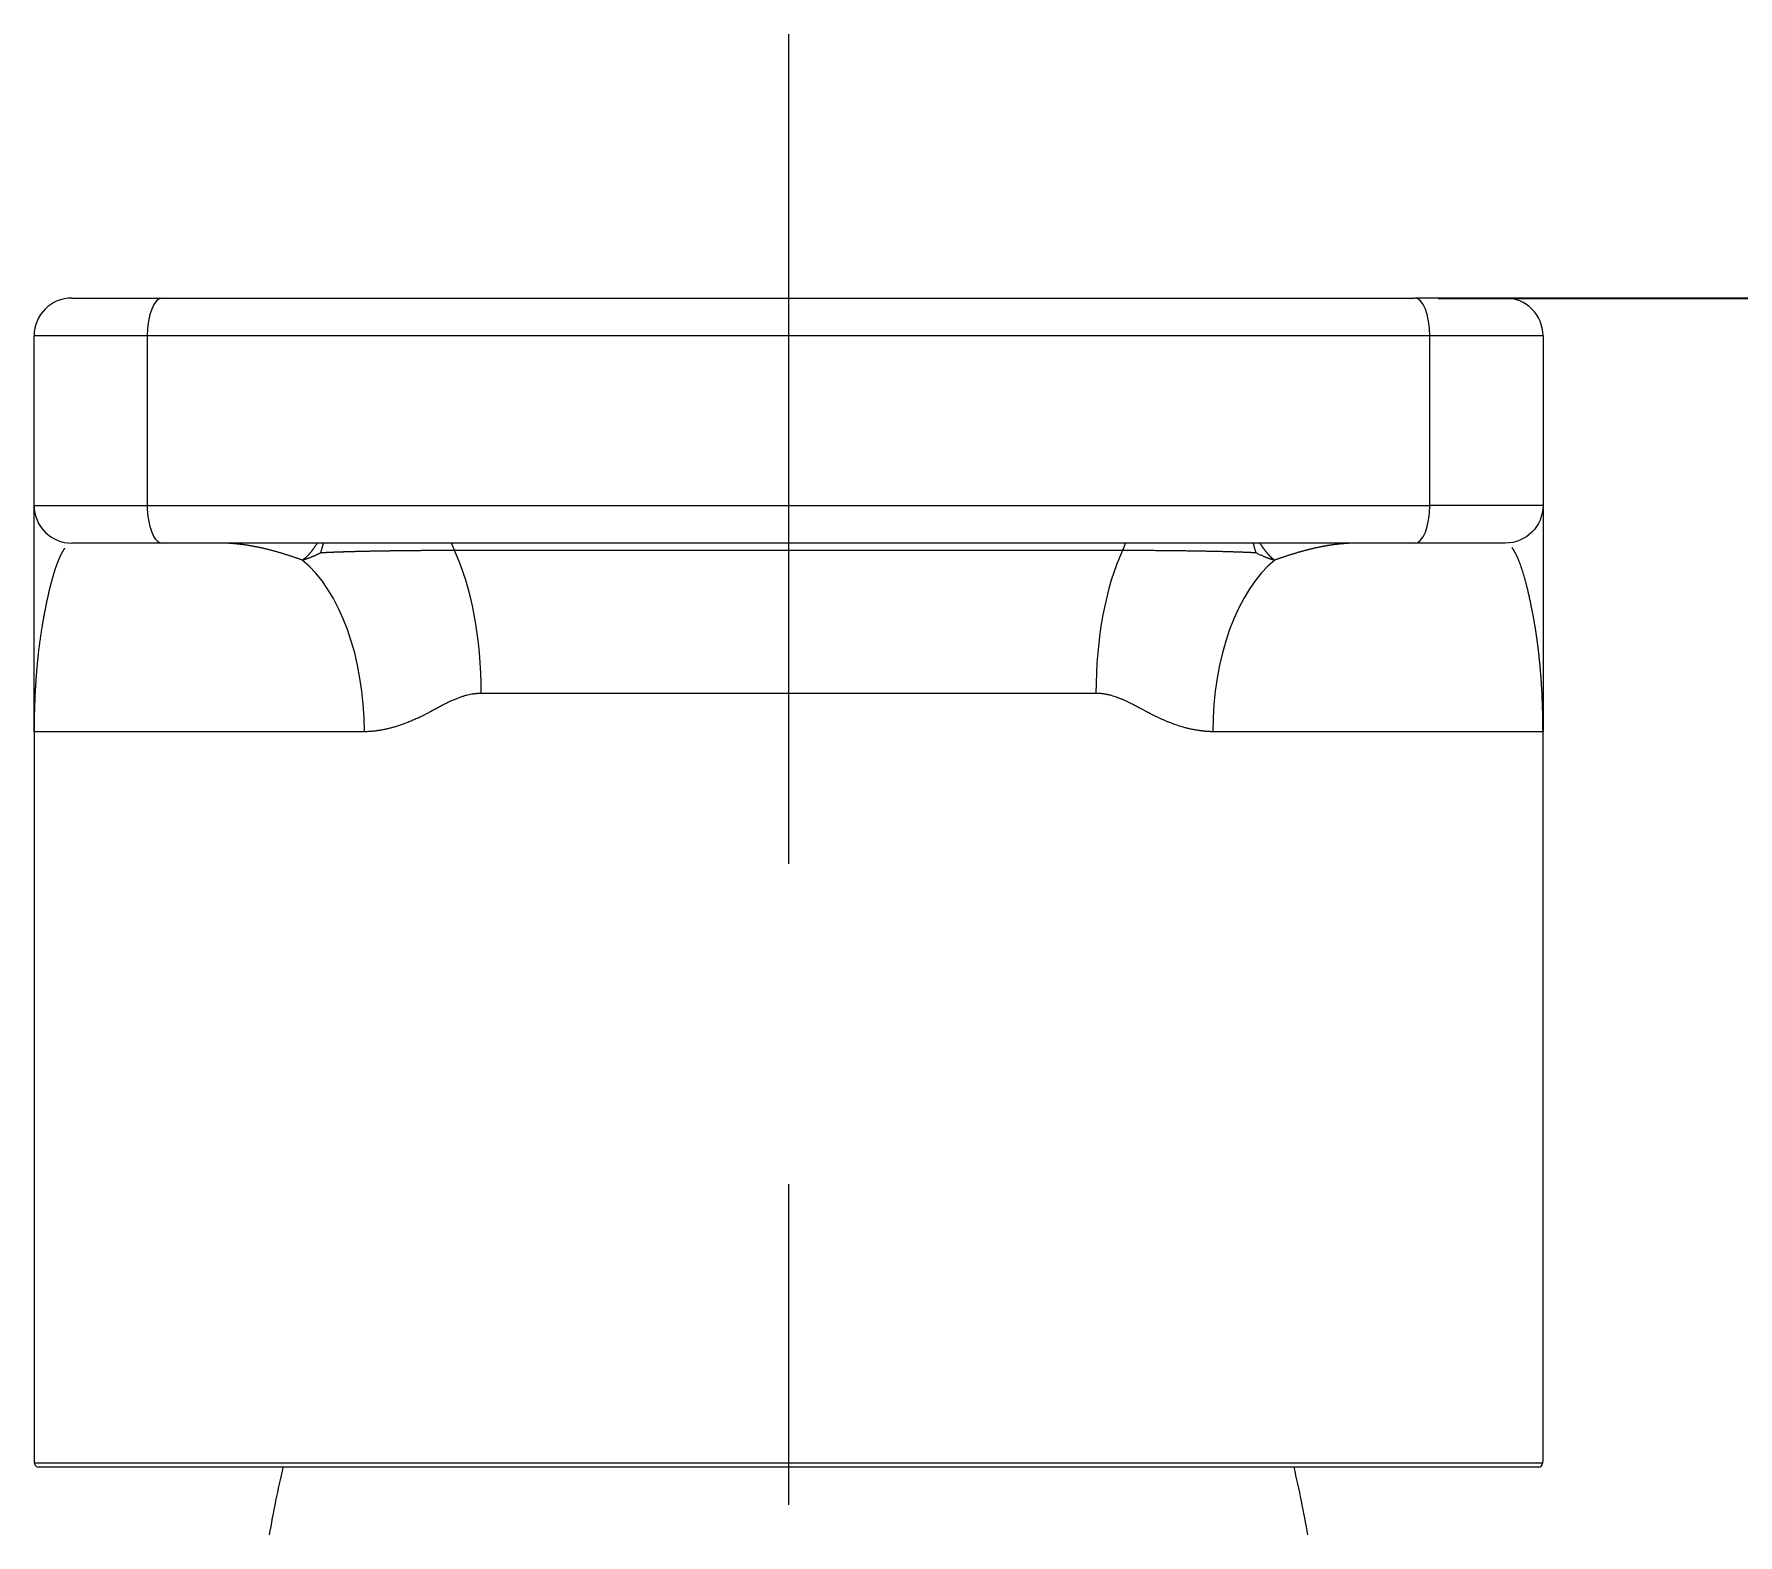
# Model space of a CAD drawing. Extents: x 11219 to 12060, y -16047 to -15452.
# Drawn here: x 11425.73 to 11470.89, y -15661.56 to -15621.76 of the extents above; entities that cross this region are included whole.
import ezdxf

# ---------------------------------------------------------------- set-up
doc = ezdxf.new("R2010")
doc.units = 0
doc.header["$MEASUREMENT"] = 0
doc.linetypes.add('CENTER', pattern=[47.5, 22, -8.5, 8.5, -8.5])
doc.linetypes.add('CENTER2', pattern=[28.575, 19.05, -3.175, 3.175, -3.175])
doc.layers.get('0').update_dxf_attribs({"color": 3, "linetype": 'CONTINUOUS'})
doc.layers.add('CENTER', color=1, linetype='CENTER2')
doc.layers.add('DIM_', color=6, linetype='CONTINUOUS', lineweight=9)
doc.styles.get("Standard").update_dxf_attribs({"font": 'Gulim.ttf'})
doc.dimstyles.new('사본(2) STANDARD', dxfattribs={"dimscale": 0, "dimtxt": 5, "dimasz": 5, "dimexe": 1.25, "dimexo": 0.625, "dimgap": 1.5, "dimtad": 3, "dimtih": 1, "dimtoh": 1, "dimdec": 1, "dimzin": 9, "dimdsep": 46, "dimtxsty": 'Standard', "dimcen": 2.5, "dimclrd": 3, "dimclre": 3, "dimclrt": 4, "dimadec": 0, "dimazin": 0, "dimtfac": 1, "dimtdec": 1, "dimtmove": 0, "dimatfit": 3, "dimfxl": 1.25, "dimtfill": 1, "dimtolj": 1, "dimtzin": 0, "dimarcsym": 0})

# ---------------------------------------------------------------- blocks, each defined once
blk = doc.blocks.new('*D14')
at = {"layer": 'DIM_', "color": 3, "lineweight": -2, "transparency": 16777216}
for p, q in [((11462.951, -15628.764), (11507.876, -15628.764)), ((11506.626, -15633.764), (11506.626, -15704.744)), ((11506.626, -15783.864), (11506.626, -15712.884)), ((11470.751, -15788.864), (11507.876, -15788.864))]:
    blk.add_line(p, q, dxfattribs=at)
at = {"layer": 'DIM_', "color": 3, "transparency": 16777216}
for points in [[(11505.793, -15633.764), (11507.46, -15633.764), (11506.626, -15628.764)], [(11505.793, -15783.864), (11507.46, -15783.864), (11506.626, -15788.864)]]:
    blk.add_solid(points, dxfattribs=at)
at = {"layer": 'DIM_', "color": 4, "transparency": 16777216, "insert": (11506.626, -15708.814), "char_height": 5, "attachment_point": 5, "bg_fill": 3, "box_fill_scale": 1.25, "bg_fill_color": 256, "bg_fill_true_color": 13158600, "bg_fill_transparency": 0}
blk.add_mtext('\\A1;160.1', dxfattribs=at)

msp = doc.modelspace()

# ---------------------------------------------------------------- linework, layer by layer
at = {"linetype": 'Continuous', "lineweight": 18, "extrusion": (0, 1, 0)}
for p, q in [((11426.726, -15628.764), (11429.126, -15628.764)), ((11429.126, -15628.764), (11462.326, -15628.764)), ((11464.726, -15628.764), (11462.326, -15628.764)), ((11425.726, -15634.264), (11425.726, -15629.764)), ((11465.726, -15629.764), (11465.726, -15634.264)), ((11429.126, -15635.264), (11426.726, -15635.264)), ((11462.326, -15635.264), (11429.126, -15635.264)), ((11464.726, -15635.264), (11462.326, -15635.264)), ((11425.726, -15640.264), (11425.726, -15659.61)), ((11465.726, -15659.61), (11465.726, -15640.264)), ((11465.612, -15659.764), (11425.839, -15659.764))]:
    msp.add_line(p, q, dxfattribs=at)
at = {"linetype": 'Continuous', "lineweight": 13, "extrusion": (0, 1, 0)}
for p, q in [((11428.726, -15629.764), (11425.726, -15629.764)), ((11462.726, -15629.764), (11428.726, -15629.764)), ((11428.726, -15629.764), (11428.726, -15634.264)), ((11462.726, -15634.264), (11462.726, -15629.764)), ((11465.726, -15629.764), (11462.726, -15629.764)), ((11425.726, -15634.264), (11428.726, -15634.264)), ((11428.726, -15634.264), (11462.726, -15634.264)), ((11465.726, -15634.264), (11462.726, -15634.264)), ((11454.582, -15635.46), (11436.87, -15635.46)), ((11453.874, -15639.249), (11437.578, -15639.249)), ((11434.481, -15640.264), (11425.726, -15640.264)), ((11465.726, -15640.264), (11456.971, -15640.264)), ((11465.712, -15659.664), (11425.739, -15659.664))]:
    msp.add_line(p, q, dxfattribs=at)
at = {"linetype": 'Continuous', "lineweight": 18}
for centre, radius, start, end in [((11426.726, -15629.764), 1, 90, 180), ((11464.726, -15629.764), 1, 0, 90), ((11426.726, -15634.264), 1, 180, 270), ((11466.59, -15667.687), 35.17, 166.9814, 169.9743), ((11424.861, -15667.687), 35.17, 10.0257, 13.0186)]:
    msp.add_arc(centre, radius, start, end, dxfattribs=at)
at = {"linetype": 'Continuous', "lineweight": 18, "extrusion": (0, 0, -1)}
msp.add_arc((-11464.726, -15634.264), 1, 180, 270, dxfattribs=at)
at = {"linetype": 'Continuous', "lineweight": 13}
for centre, major_axis, ratio, start_param, end_param in [((11429.126, -15629.764), (0, 1), 0.4, 0, 1.570796), ((11462.326, -15629.764), (0, 1), 0.4, 4.712389, 6.283185), ((11429.126, -15634.264), (0, 1), 0.4, 1.570796, 3.141593), ((11462.326, -15634.264), (0, 1), 0.4, 3.141593, 4.712389), ((11437.402, -15633.945), (0, -2), 0.407407, 5.432806, 5.572142), ((11435.541, -15639.249), (0, -5), 0.407407, 1.570796, 2.430549), ((11455.911, -15639.249), (0, -5), 0.407407, 3.852636, 4.712389), ((11454.05, -15633.945), (0, -2), 0.407407, 0.711043, 0.850379)]:
    msp.add_ellipse(centre, major_axis=major_axis, ratio=ratio, start_param=start_param, end_param=end_param, dxfattribs=at)
at = {"linetype": 'Continuous', "lineweight": 18}
for centre, major_axis, ratio, start_param, end_param in [((11431.67, -15640.264), (0, -5), 0.562246, 1.570796, 2.714571), ((11459.782, -15640.264), (0, -5), 0.562246, 3.568614, 4.712389), ((11425.839, -15659.664), (0, -0.1), 0.999331, 4.712389, 6.283185), ((11465.612, -15659.664), (0, 0.1), 0.999331, 3.141593, 4.712389)]:
    msp.add_ellipse(centre, major_axis=major_axis, ratio=ratio, start_param=start_param, end_param=end_param, dxfattribs=at)
for points, knots in [([(11425.726, -15640.264), (11425.726, -15638.836), (11425.726, -15637.402), (11425.726, -15635.131), (11425.726, -15634.265), (11425.726, -15634.264)], [0, 0, 0, 0, 0.50008, 0.50008, 1, 1, 1, 1]), ([(11465.726, -15634.264), (11465.726, -15634.264), (11465.726, -15635.131), (11465.726, -15637.402), (11465.726, -15638.836), (11465.726, -15640.264)], [0, 0, 0, 0, 0.5, 0.5, 1, 1, 1, 1]), ([(11426.536, -15635.401), (11426.536, -15635.401), (11426.534, -15635.404), (11426.529, -15635.41), (11426.523, -15635.419), (11426.517, -15635.428), (11426.511, -15635.437), (11426.505, -15635.446), (11426.499, -15635.456), (11426.493, -15635.466), (11426.487, -15635.476), (11426.481, -15635.486), (11426.475, -15635.497), (11426.469, -15635.508), (11426.462, -15635.519), (11426.456, -15635.53), (11426.45, -15635.542), (11426.444, -15635.554), (11426.438, -15635.566), (11426.432, -15635.578), (11426.426, -15635.591), (11426.42, -15635.604), (11426.414, -15635.617), (11426.407, -15635.63), (11426.401, -15635.644), (11426.395, -15635.658), (11426.389, -15635.672), (11426.383, -15635.686), (11426.377, -15635.701), (11426.371, -15635.716), (11426.365, -15635.731), (11426.359, -15635.746), (11426.353, -15635.761), (11426.346, -15635.777), (11426.34, -15635.793), (11426.334, -15635.809), (11426.328, -15635.826), (11426.322, -15635.842), (11426.316, -15635.859), (11426.31, -15635.876), (11426.304, -15635.894), (11426.298, -15635.911), (11426.292, -15635.929), (11426.286, -15635.947), (11426.28, -15635.965), (11426.274, -15635.984), (11426.268, -15636.003), (11426.262, -15636.021), (11426.256, -15636.041), (11426.25, -15636.06), (11426.244, -15636.08), (11426.238, -15636.099), (11426.232, -15636.12), (11426.226, -15636.14), (11426.22, -15636.16), (11426.214, -15636.181), (11426.208, -15636.202), (11426.202, -15636.223), (11426.196, -15636.244), (11426.19, -15636.266), (11426.185, -15636.288), (11426.179, -15636.31), (11426.173, -15636.332), (11426.167, -15636.354), (11426.161, -15636.377), (11426.155, -15636.4), (11426.15, -15636.423), (11426.144, -15636.446), (11426.138, -15636.47), (11426.132, -15636.493), (11426.127, -15636.517), (11426.121, -15636.541), (11426.115, -15636.565), (11426.109, -15636.59), (11426.104, -15636.614), (11426.098, -15636.639), (11426.092, -15636.664), (11426.087, -15636.69), (11426.081, -15636.715), (11426.076, -15636.741), (11426.07, -15636.766), (11426.065, -15636.792), (11426.059, -15636.819), (11426.053, -15636.845), (11426.048, -15636.872), (11426.042, -15636.898), (11426.037, -15636.925), (11426.032, -15636.952), (11426.025, -15636.987), (11426.016, -15637.031), (11426.006, -15637.083), (11425.996, -15637.137), (11425.985, -15637.192), (11425.974, -15637.25), (11425.964, -15637.309), (11425.953, -15637.371), (11425.942, -15637.434), (11425.931, -15637.499), (11425.92, -15637.566), (11425.91, -15637.635), (11425.899, -15637.706), (11425.888, -15637.779), (11425.878, -15637.854), (11425.867, -15637.931), (11425.857, -15638.01), (11425.847, -15638.092), (11425.838, -15638.175), (11425.828, -15638.26), (11425.819, -15638.348), (11425.81, -15638.437), (11425.802, -15638.529), (11425.794, -15638.623), (11425.786, -15638.718), (11425.778, -15638.816), (11425.771, -15638.916), (11425.765, -15639.018), (11425.758, -15639.122), (11425.753, -15639.228), (11425.747, -15639.336), (11425.743, -15639.446), (11425.738, -15639.557), (11425.735, -15639.671), (11425.731, -15639.786), (11425.729, -15639.904), (11425.727, -15640.022), (11425.726, -15640.143), (11425.726, -15640.224), (11425.726, -15640.264)], [0, 0, 0, 0, 0.000426, 0.00492, 0.009427, 0.013945, 0.018476, 0.02302, 0.027575, 0.032143, 0.036723, 0.041315, 0.045919, 0.050535, 0.055164, 0.059804, 0.064456, 0.06912, 0.073796, 0.078484, 0.083184, 0.087896, 0.09262, 0.097355, 0.102102, 0.106861, 0.111632, 0.116414, 0.121208, 0.126013, 0.130831, 0.135659, 0.1405, 0.145352, 0.150215, 0.15509, 0.159977, 0.164875, 0.169784, 0.174705, 0.179637, 0.184581, 0.189536, 0.194502, 0.19948, 0.204469, 0.209469, 0.21448, 0.219503, 0.224537, 0.229583, 0.234639, 0.239707, 0.244786, 0.249876, 0.254977, 0.260089, 0.265213, 0.270348, 0.275494, 0.280651, 0.285819, 0.290998, 0.296188, 0.301389, 0.306602, 0.311825, 0.31706, 0.322305, 0.327562, 0.332829, 0.338108, 0.343398, 0.348699, 0.354011, 0.359334, 0.364667, 0.370012, 0.375368, 0.380736, 0.386114, 0.391503, 0.396903, 0.402314, 0.407737, 0.41317, 0.418615, 0.42407, 0.429537, 0.439598, 0.449935, 0.460547, 0.471434, 0.482594, 0.494026, 0.505729, 0.517703, 0.529945, 0.542456, 0.555234, 0.568279, 0.581589, 0.595165, 0.609004, 0.623107, 0.637474, 0.652103, 0.666994, 0.682147, 0.697562, 0.713238, 0.729176, 0.745376, 0.761837, 0.778561, 0.795547, 0.812796, 0.830309, 0.848087, 0.866131, 0.884442, 0.903021, 0.92187, 0.94099, 0.960384, 0.980053, 1, 1, 1, 1]), ([(11433.32, -15635.524), (11433.312, -15635.528), (11433.297, -15635.536), (11433.274, -15635.547), (11433.252, -15635.558), (11433.23, -15635.568), (11433.209, -15635.578), (11433.188, -15635.588), (11433.168, -15635.597), (11433.148, -15635.606), (11433.129, -15635.614), (11433.111, -15635.622), (11433.093, -15635.63), (11433.069, -15635.64), (11433.041, -15635.651), (11433.009, -15635.663), (11432.979, -15635.674), (11432.951, -15635.683), (11432.926, -15635.691), (11432.903, -15635.698), (11432.883, -15635.703), (11432.865, -15635.707), (11432.849, -15635.711), (11432.839, -15635.712), (11432.834, -15635.713)], [0, 0, 0, 0, 0.047121, 0.093318, 0.138618, 0.182983, 0.226374, 0.268755, 0.310092, 0.350354, 0.389511, 0.427538, 0.464409, 0.500106, 0.570257, 0.636275, 0.697779, 0.754507, 0.806339, 0.853313, 0.895649, 0.933758, 0.96826, 1, 1, 1, 1]), ([(11433.32, -15635.524), (11433.32, -15635.524), (11433.32, -15635.524), (11433.32, -15635.524), (11433.32, -15635.523), (11433.324, -15635.512), (11433.328, -15635.501), (11433.337, -15635.478), (11433.341, -15635.465), (11433.353, -15635.428), (11433.361, -15635.402), (11433.378, -15635.342), (11433.387, -15635.308), (11433.396, -15635.273)], [0, 0, 0, 0, 0.001227, 0.001227, 0.004908, 0.004908, 0.157048, 0.157048, 0.314095, 0.314095, 0.628191, 0.628191, 1, 1, 1, 1]), ([(11436.87, -15635.46), (11436.859, -15635.46), (11436.836, -15635.46), (11436.801, -15635.46), (11436.767, -15635.46), (11436.732, -15635.46), (11436.698, -15635.46), (11436.663, -15635.46), (11436.629, -15635.461), (11436.594, -15635.461), (11436.559, -15635.461), (11436.525, -15635.461), (11436.49, -15635.461), (11436.455, -15635.461), (11436.421, -15635.461), (11436.386, -15635.461), (11436.351, -15635.461), (11436.317, -15635.462), (11436.282, -15635.462), (11436.247, -15635.462), (11436.213, -15635.462), (11436.178, -15635.462), (11436.144, -15635.462), (11436.109, -15635.463), (11436.075, -15635.463), (11436.04, -15635.463), (11436.006, -15635.463), (11435.971, -15635.464), (11435.937, -15635.464), (11435.903, -15635.464), (11435.869, -15635.464), (11435.835, -15635.465), (11435.8, -15635.465), (11435.766, -15635.465), (11435.733, -15635.466), (11435.699, -15635.466), (11435.665, -15635.466), (11435.631, -15635.467), (11435.598, -15635.467), (11435.564, -15635.467), (11435.531, -15635.468), (11435.498, -15635.468), (11435.464, -15635.468), (11435.431, -15635.469), (11435.399, -15635.469), (11435.366, -15635.47), (11435.333, -15635.47), (11435.301, -15635.47), (11435.268, -15635.471), (11435.236, -15635.471), (11435.204, -15635.472), (11435.172, -15635.472), (11435.14, -15635.473), (11435.109, -15635.473), (11435.077, -15635.473), (11435.046, -15635.474), (11435.015, -15635.474), (11434.984, -15635.475), (11434.953, -15635.475), (11434.923, -15635.476), (11434.893, -15635.476), (11434.863, -15635.477), (11434.833, -15635.477), (11434.803, -15635.478), (11434.774, -15635.478), (11434.745, -15635.479), (11434.716, -15635.48), (11434.687, -15635.48), (11434.659, -15635.481), (11434.631, -15635.481), (11434.603, -15635.482), (11434.575, -15635.482), (11434.548, -15635.483), (11434.521, -15635.483), (11434.494, -15635.484), (11434.467, -15635.485), (11434.441, -15635.485), (11434.415, -15635.486), (11434.389, -15635.486), (11434.363, -15635.487), (11434.338, -15635.488), (11434.312, -15635.488), (11434.287, -15635.489), (11434.263, -15635.489), (11434.238, -15635.49), (11434.214, -15635.491), (11434.19, -15635.491), (11434.166, -15635.492), (11434.143, -15635.493), (11434.119, -15635.493), (11434.096, -15635.494), (11434.073, -15635.494), (11434.051, -15635.495), (11434.029, -15635.496), (11434.006, -15635.496), (11433.985, -15635.497), (11433.963, -15635.498), (11433.941, -15635.498), (11433.92, -15635.499), (11433.899, -15635.5), (11433.879, -15635.5), (11433.858, -15635.501), (11433.838, -15635.502), (11433.818, -15635.502), (11433.798, -15635.503), (11433.778, -15635.504), (11433.759, -15635.504), (11433.74, -15635.505), (11433.721, -15635.506), (11433.702, -15635.507), (11433.684, -15635.507), (11433.666, -15635.508), (11433.648, -15635.509), (11433.63, -15635.509), (11433.612, -15635.51), (11433.595, -15635.511), (11433.578, -15635.511), (11433.561, -15635.512), (11433.544, -15635.513), (11433.528, -15635.514), (11433.511, -15635.514), (11433.495, -15635.515), (11433.48, -15635.516), (11433.464, -15635.517), (11433.449, -15635.517), (11433.433, -15635.518), (11433.419, -15635.519), (11433.404, -15635.52), (11433.389, -15635.52), (11433.375, -15635.521), (11433.361, -15635.522), (11433.347, -15635.523), (11433.333, -15635.523), (11433.324, -15635.524), (11433.32, -15635.524)], [0, 0, 0, 0, 0.010375, 0.020732, 0.031071, 0.041392, 0.051694, 0.061977, 0.07224, 0.082484, 0.092707, 0.10291, 0.113092, 0.123253, 0.133392, 0.143508, 0.153603, 0.163674, 0.173721, 0.183744, 0.193743, 0.203716, 0.213664, 0.223585, 0.233479, 0.243346, 0.253185, 0.262995, 0.272775, 0.282526, 0.292245, 0.301933, 0.311589, 0.321212, 0.330801, 0.340356, 0.349875, 0.359358, 0.368805, 0.378213, 0.387583, 0.396913, 0.406202, 0.41545, 0.424656, 0.433818, 0.442936, 0.452009, 0.461035, 0.470014, 0.478944, 0.487825, 0.496656, 0.505434, 0.51416, 0.522831, 0.531447, 0.540007, 0.54851, 0.556953, 0.565336, 0.573658, 0.581917, 0.590112, 0.598242, 0.606305, 0.6143, 0.622226, 0.630081, 0.637863, 0.645572, 0.653206, 0.660762, 0.668245, 0.675661, 0.68301, 0.690292, 0.697509, 0.704659, 0.711744, 0.718762, 0.725715, 0.732602, 0.739423, 0.746179, 0.752869, 0.759495, 0.766055, 0.772551, 0.778982, 0.785348, 0.791649, 0.797886, 0.804059, 0.810168, 0.816213, 0.822194, 0.828111, 0.833965, 0.839755, 0.845482, 0.851146, 0.856747, 0.862285, 0.86776, 0.873173, 0.878523, 0.883811, 0.889037, 0.894201, 0.899303, 0.904343, 0.909322, 0.91424, 0.919097, 0.923892, 0.928627, 0.933301, 0.937914, 0.942468, 0.946961, 0.951394, 0.955768, 0.960082, 0.964337, 0.968532, 0.972669, 0.976747, 0.980767, 0.984729, 0.988633, 0.992479, 0.996268, 1, 1, 1, 1]), ([(11458.115, -15635.523), (11458.106, -15635.523), (11458.088, -15635.522), (11458.059, -15635.52), (11458.03, -15635.519), (11458, -15635.517), (11457.97, -15635.516), (11457.938, -15635.514), (11457.906, -15635.513), (11457.872, -15635.511), (11457.838, -15635.51), (11457.803, -15635.509), (11457.767, -15635.507), (11457.73, -15635.506), (11457.693, -15635.504), (11457.654, -15635.503), (11457.615, -15635.502), (11457.574, -15635.5), (11457.533, -15635.499), (11457.49, -15635.498), (11457.447, -15635.496), (11457.403, -15635.495), (11457.358, -15635.494), (11457.312, -15635.493), (11457.265, -15635.491), (11457.217, -15635.49), (11457.168, -15635.489), (11457.119, -15635.488), (11457.068, -15635.487), (11457.016, -15635.485), (11456.963, -15635.484), (11456.91, -15635.483), (11456.855, -15635.482), (11456.799, -15635.481), (11456.743, -15635.48), (11456.685, -15635.479), (11456.627, -15635.478), (11456.567, -15635.477), (11456.507, -15635.476), (11456.446, -15635.475), (11456.384, -15635.474), (11456.322, -15635.473), (11456.259, -15635.472), (11456.195, -15635.471), (11456.131, -15635.47), (11456.066, -15635.469), (11456.001, -15635.469), (11455.935, -15635.468), (11455.869, -15635.467), (11455.802, -15635.466), (11455.735, -15635.466), (11455.668, -15635.465), (11455.601, -15635.465), (11455.533, -15635.464), (11455.465, -15635.464), (11455.397, -15635.463), (11455.329, -15635.463), (11455.261, -15635.462), (11455.193, -15635.462), (11455.125, -15635.462), (11455.056, -15635.461), (11454.988, -15635.461), (11454.92, -15635.461), (11454.852, -15635.461), (11454.784, -15635.46), (11454.716, -15635.46), (11454.649, -15635.46), (11454.604, -15635.46), (11454.582, -15635.46)], [0, 0, 0, 0, 0.007613, 0.015453, 0.023525, 0.031828, 0.040367, 0.049141, 0.058154, 0.067407, 0.076901, 0.086637, 0.096619, 0.106846, 0.11732, 0.128043, 0.139015, 0.15024, 0.161716, 0.173447, 0.185433, 0.197676, 0.210177, 0.222936, 0.235956, 0.249238, 0.262783, 0.276592, 0.290666, 0.305007, 0.319615, 0.334493, 0.349647, 0.365098, 0.380837, 0.39685, 0.413128, 0.429659, 0.446432, 0.463436, 0.480663, 0.4981, 0.51574, 0.533573, 0.551589, 0.56978, 0.588137, 0.606653, 0.625318, 0.644126, 0.66307, 0.682141, 0.701334, 0.720642, 0.740058, 0.759577, 0.779192, 0.798899, 0.818693, 0.838568, 0.85852, 0.878544, 0.898637, 0.918794, 0.939012, 0.959288, 0.979618, 1, 1, 1, 1]), ([(11458.046, -15635.273), (11458.054, -15635.308), (11458.068, -15635.37), (11458.088, -15635.44), (11458.101, -15635.483), (11458.108, -15635.503), (11458.112, -15635.513), (11458.114, -15635.518), (11458.114, -15635.521), (11458.115, -15635.522), (11458.115, -15635.523), (11458.115, -15635.523), (11458.115, -15635.523), (11458.115, -15635.523)], [0, 0, 0, 0, 0.368912, 0.684456, 0.842228, 0.921114, 0.960557, 0.980278, 0.990139, 0.99507, 0.997535, 0.998767, 1, 1, 1, 1]), ([(11458.618, -15635.713), (11458.615, -15635.713), (11458.608, -15635.712), (11458.598, -15635.71), (11458.588, -15635.708), (11458.577, -15635.706), (11458.565, -15635.703), (11458.552, -15635.7), (11458.538, -15635.696), (11458.524, -15635.692), (11458.508, -15635.687), (11458.491, -15635.682), (11458.472, -15635.676), (11458.453, -15635.669), (11458.433, -15635.662), (11458.412, -15635.655), (11458.39, -15635.646), (11458.365, -15635.636), (11458.336, -15635.624), (11458.303, -15635.61), (11458.269, -15635.595), (11458.232, -15635.579), (11458.195, -15635.561), (11458.155, -15635.543), (11458.129, -15635.53), (11458.115, -15635.523)], [0, 0, 0, 0, 0.01939, 0.039732, 0.061269, 0.084204, 0.108706, 0.134911, 0.162924, 0.192819, 0.224642, 0.258412, 0.294119, 0.331733, 0.371201, 0.412447, 0.455382, 0.499898, 0.561803, 0.627121, 0.69573, 0.767487, 0.842224, 0.919758, 1, 1, 1, 1]), ([(11465.726, -15640.264), (11465.726, -15640.241), (11465.726, -15640.194), (11465.725, -15640.124), (11465.725, -15640.055), (11465.724, -15639.986), (11465.723, -15639.918), (11465.721, -15639.85), (11465.72, -15639.783), (11465.718, -15639.716), (11465.716, -15639.65), (11465.714, -15639.585), (11465.712, -15639.52), (11465.709, -15639.456), (11465.707, -15639.392), (11465.704, -15639.329), (11465.701, -15639.267), (11465.698, -15639.206), (11465.694, -15639.145), (11465.691, -15639.084), (11465.687, -15639.025), (11465.684, -15638.966), (11465.68, -15638.907), (11465.676, -15638.85), (11465.671, -15638.793), (11465.667, -15638.736), (11465.663, -15638.681), (11465.658, -15638.626), (11465.653, -15638.572), (11465.649, -15638.518), (11465.644, -15638.465), (11465.639, -15638.413), (11465.634, -15638.362), (11465.628, -15638.311), (11465.623, -15638.261), (11465.618, -15638.211), (11465.612, -15638.163), (11465.607, -15638.115), (11465.601, -15638.067), (11465.595, -15638.021), (11465.59, -15637.975), (11465.584, -15637.929), (11465.578, -15637.885), (11465.572, -15637.841), (11465.566, -15637.798), (11465.56, -15637.755), (11465.554, -15637.713), (11465.548, -15637.672), (11465.541, -15637.631), (11465.535, -15637.591), (11465.529, -15637.552), (11465.523, -15637.513), (11465.516, -15637.475), (11465.51, -15637.438), (11465.504, -15637.401), (11465.498, -15637.365), (11465.491, -15637.33), (11465.485, -15637.295), (11465.479, -15637.261), (11465.473, -15637.227), (11465.467, -15637.194), (11465.461, -15637.162), (11465.455, -15637.13), (11465.449, -15637.099), (11465.443, -15637.068), (11465.437, -15637.038), (11465.431, -15637.009), (11465.424, -15636.973), (11465.416, -15636.931), (11465.406, -15636.882), (11465.396, -15636.834), (11465.386, -15636.787), (11465.376, -15636.74), (11465.366, -15636.694), (11465.356, -15636.649), (11465.345, -15636.604), (11465.335, -15636.56), (11465.325, -15636.517), (11465.314, -15636.474), (11465.304, -15636.432), (11465.294, -15636.39), (11465.283, -15636.349), (11465.273, -15636.309), (11465.262, -15636.27), (11465.251, -15636.231), (11465.241, -15636.193), (11465.23, -15636.155), (11465.219, -15636.119), (11465.209, -15636.083), (11465.198, -15636.047), (11465.187, -15636.013), (11465.176, -15635.979), (11465.165, -15635.946), (11465.154, -15635.914), (11465.143, -15635.882), (11465.133, -15635.851), (11465.122, -15635.821), (11465.111, -15635.792), (11465.1, -15635.763), (11465.089, -15635.735), (11465.078, -15635.708), (11465.067, -15635.682), (11465.056, -15635.657), (11465.045, -15635.632), (11465.034, -15635.608), (11465.023, -15635.585), (11465.012, -15635.562), (11465.001, -15635.541), (11464.99, -15635.52), (11464.979, -15635.5), (11464.968, -15635.481), (11464.957, -15635.462), (11464.946, -15635.445), (11464.935, -15635.428), (11464.924, -15635.412), (11464.913, -15635.397), (11464.904, -15635.385), (11464.898, -15635.378), (11464.897, -15635.376)], [0, 0, 0, 0, 0.011351, 0.022612, 0.033782, 0.044862, 0.055853, 0.066754, 0.077567, 0.088291, 0.098926, 0.109474, 0.119935, 0.130308, 0.140594, 0.150793, 0.160905, 0.170931, 0.180871, 0.190724, 0.200492, 0.210174, 0.21977, 0.229281, 0.238706, 0.248046, 0.2573, 0.266469, 0.275552, 0.284551, 0.293464, 0.302292, 0.311034, 0.319691, 0.328263, 0.33675, 0.345151, 0.353467, 0.361697, 0.369841, 0.3779, 0.385873, 0.393759, 0.40156, 0.409275, 0.416903, 0.424445, 0.4319, 0.439269, 0.44655, 0.453745, 0.460852, 0.467872, 0.474805, 0.481649, 0.488406, 0.495075, 0.501655, 0.508147, 0.514551, 0.520865, 0.527091, 0.533227, 0.539274, 0.545231, 0.551098, 0.556875, 0.562562, 0.572271, 0.581944, 0.591582, 0.601185, 0.610752, 0.620284, 0.62978, 0.639241, 0.648667, 0.658058, 0.667413, 0.676733, 0.686018, 0.695267, 0.704481, 0.713659, 0.722802, 0.731909, 0.74098, 0.750016, 0.759016, 0.76798, 0.776909, 0.785801, 0.794657, 0.803477, 0.81226, 0.821007, 0.829718, 0.838391, 0.847028, 0.855628, 0.864191, 0.872717, 0.881206, 0.889657, 0.89807, 0.906446, 0.914784, 0.923084, 0.931345, 0.939568, 0.947753, 0.955899, 0.964006, 0.972074, 0.980102, 0.988092, 0.996041, 1, 1, 1, 1])]:
    msp.add_open_spline(points, degree=3, knots=knots, dxfattribs=at)
at = {"linetype": 'Continuous', "lineweight": 13}
for points, knots in [([(11432.834, -15635.713), (11432.822, -15635.709), (11432.798, -15635.7), (11432.763, -15635.688), (11432.727, -15635.675), (11432.692, -15635.663), (11432.656, -15635.651), (11432.621, -15635.639), (11432.586, -15635.627), (11432.551, -15635.615), (11432.516, -15635.604), (11432.481, -15635.592), (11432.446, -15635.581), (11432.411, -15635.57), (11432.377, -15635.559), (11432.342, -15635.549), (11432.308, -15635.538), (11432.273, -15635.528), (11432.239, -15635.518), (11432.205, -15635.508), (11432.171, -15635.498), (11432.137, -15635.489), (11432.103, -15635.479), (11432.069, -15635.47), (11432.036, -15635.461), (11432.002, -15635.452), (11431.969, -15635.444), (11431.935, -15635.435), (11431.902, -15635.427), (11431.869, -15635.419), (11431.836, -15635.411), (11431.803, -15635.404), (11431.77, -15635.396), (11431.737, -15635.389), (11431.705, -15635.382), (11431.672, -15635.375), (11431.64, -15635.368), (11431.607, -15635.362), (11431.575, -15635.355), (11431.543, -15635.349), (11431.511, -15635.344), (11431.479, -15635.338), (11431.448, -15635.332), (11431.416, -15635.327), (11431.385, -15635.322), (11431.353, -15635.317), (11431.322, -15635.313), (11431.291, -15635.308), (11431.26, -15635.304), (11431.229, -15635.3), (11431.198, -15635.296), (11431.168, -15635.292), (11431.137, -15635.289), (11431.107, -15635.286), (11431.077, -15635.283), (11431.046, -15635.28), (11431.017, -15635.278), (11430.987, -15635.275), (11430.957, -15635.273), (11430.928, -15635.271), (11430.898, -15635.27), (11430.869, -15635.268), (11430.84, -15635.267), (11430.811, -15635.266), (11430.782, -15635.265), (11430.753, -15635.265), (11430.725, -15635.264), (11430.706, -15635.264), (11430.696, -15635.264)], [0, 0, 0, 0, 0.016141, 0.032246, 0.048315, 0.064348, 0.080346, 0.096308, 0.112236, 0.128128, 0.143986, 0.15981, 0.175599, 0.191355, 0.207077, 0.222765, 0.23842, 0.254043, 0.269632, 0.285189, 0.300714, 0.316208, 0.331669, 0.347099, 0.362498, 0.377867, 0.393205, 0.408512, 0.42379, 0.439038, 0.454257, 0.469446, 0.484607, 0.49974, 0.514845, 0.529922, 0.544971, 0.559994, 0.57499, 0.589959, 0.604902, 0.61982, 0.634713, 0.649581, 0.664424, 0.679243, 0.694038, 0.70881, 0.723559, 0.738285, 0.752989, 0.767672, 0.782333, 0.796973, 0.811593, 0.826193, 0.840774, 0.855335, 0.869877, 0.884402, 0.898908, 0.913398, 0.92787, 0.942327, 0.956768, 0.971193, 0.985604, 1, 1, 1, 1]), ([(11432.834, -15635.713), (11432.836, -15635.712), (11432.841, -15635.709), (11432.849, -15635.704), (11432.857, -15635.699), (11432.865, -15635.693), (11432.873, -15635.688), (11432.881, -15635.681), (11432.89, -15635.675), (11432.899, -15635.668), (11432.908, -15635.661), (11432.917, -15635.654), (11432.926, -15635.646), (11432.935, -15635.637), (11432.945, -15635.628), (11432.955, -15635.619), (11432.965, -15635.61), (11432.976, -15635.599), (11432.986, -15635.589), (11432.997, -15635.578), (11433.008, -15635.566), (11433.019, -15635.554), (11433.03, -15635.541), (11433.042, -15635.528), (11433.054, -15635.514), (11433.066, -15635.5), (11433.078, -15635.485), (11433.091, -15635.469), (11433.103, -15635.453), (11433.116, -15635.436), (11433.129, -15635.419), (11433.142, -15635.401), (11433.156, -15635.382), (11433.169, -15635.362), (11433.183, -15635.342), (11433.197, -15635.321), (11433.211, -15635.299), (11433.222, -15635.282), (11433.228, -15635.273), (11433.229, -15635.27)], [0, 0, 0, 0, 0.019361, 0.039158, 0.059393, 0.08007, 0.101191, 0.122761, 0.144781, 0.167255, 0.190187, 0.213578, 0.237432, 0.261751, 0.286538, 0.311796, 0.337527, 0.363734, 0.390418, 0.417581, 0.445226, 0.473355, 0.501969, 0.531068, 0.560655, 0.590731, 0.621296, 0.65235, 0.683895, 0.715929, 0.748453, 0.781465, 0.814966, 0.848954, 0.883426, 0.918382, 0.953819, 0.989734, 1, 1, 1, 1]), ([(11458.224, -15635.27), (11458.226, -15635.272), (11458.23, -15635.279), (11458.236, -15635.289), (11458.244, -15635.3), (11458.251, -15635.312), (11458.258, -15635.323), (11458.266, -15635.334), (11458.273, -15635.345), (11458.28, -15635.355), (11458.287, -15635.365), (11458.294, -15635.376), (11458.301, -15635.385), (11458.308, -15635.395), (11458.315, -15635.405), (11458.322, -15635.414), (11458.329, -15635.423), (11458.335, -15635.432), (11458.342, -15635.441), (11458.348, -15635.45), (11458.355, -15635.458), (11458.361, -15635.466), (11458.368, -15635.474), (11458.374, -15635.482), (11458.38, -15635.49), (11458.386, -15635.497), (11458.392, -15635.505), (11458.398, -15635.512), (11458.404, -15635.519), (11458.41, -15635.526), (11458.416, -15635.533), (11458.422, -15635.539), (11458.427, -15635.546), (11458.433, -15635.552), (11458.439, -15635.558), (11458.444, -15635.564), (11458.449, -15635.57), (11458.455, -15635.575), (11458.46, -15635.581), (11458.465, -15635.586), (11458.47, -15635.592), (11458.475, -15635.597), (11458.48, -15635.602), (11458.485, -15635.607), (11458.49, -15635.612), (11458.495, -15635.616), (11458.5, -15635.621), (11458.504, -15635.625), (11458.509, -15635.63), (11458.514, -15635.634), (11458.518, -15635.638), (11458.523, -15635.642), (11458.527, -15635.646), (11458.531, -15635.649), (11458.535, -15635.653), (11458.54, -15635.657), (11458.544, -15635.66), (11458.548, -15635.663), (11458.552, -15635.667), (11458.556, -15635.67), (11458.56, -15635.673), (11458.564, -15635.676), (11458.567, -15635.679), (11458.571, -15635.682), (11458.575, -15635.684), (11458.578, -15635.687), (11458.582, -15635.69), (11458.585, -15635.692), (11458.589, -15635.695), (11458.592, -15635.697), (11458.596, -15635.699), (11458.599, -15635.701), (11458.602, -15635.704), (11458.605, -15635.706), (11458.608, -15635.708), (11458.612, -15635.71), (11458.615, -15635.711), (11458.617, -15635.713), (11458.618, -15635.713)], [0, 0, 0, 0, 0.011206, 0.030058, 0.048756, 0.067299, 0.085688, 0.103921, 0.121999, 0.139921, 0.157687, 0.175297, 0.19275, 0.210047, 0.227188, 0.244172, 0.260998, 0.277669, 0.294182, 0.310538, 0.326738, 0.342781, 0.358667, 0.374397, 0.389971, 0.405388, 0.420649, 0.435755, 0.450704, 0.465499, 0.480138, 0.494622, 0.508951, 0.523126, 0.537147, 0.551014, 0.564728, 0.578289, 0.591697, 0.604952, 0.618056, 0.631007, 0.643808, 0.656458, 0.668957, 0.681306, 0.693506, 0.705556, 0.717458, 0.729212, 0.740817, 0.752275, 0.763587, 0.774752, 0.78577, 0.796644, 0.807372, 0.817955, 0.828395, 0.838691, 0.848843, 0.858853, 0.868721, 0.878447, 0.888032, 0.897476, 0.90678, 0.915944, 0.924969, 0.933855, 0.942602, 0.951212, 0.959684, 0.968019, 0.976218, 0.984281, 0.992208, 1, 1, 1, 1]), ([(11460.755, -15635.264), (11460.747, -15635.264), (11460.73, -15635.264), (11460.705, -15635.265), (11460.68, -15635.265), (11460.655, -15635.266), (11460.629, -15635.266), (11460.604, -15635.267), (11460.578, -15635.269), (11460.552, -15635.27), (11460.526, -15635.271), (11460.5, -15635.273), (11460.474, -15635.275), (11460.448, -15635.277), (11460.422, -15635.279), (11460.395, -15635.281), (11460.369, -15635.284), (11460.342, -15635.286), (11460.316, -15635.289), (11460.289, -15635.292), (11460.262, -15635.295), (11460.235, -15635.298), (11460.208, -15635.302), (11460.181, -15635.305), (11460.153, -15635.309), (11460.126, -15635.313), (11460.098, -15635.317), (11460.071, -15635.321), (11460.043, -15635.326), (11460.015, -15635.33), (11459.987, -15635.335), (11459.959, -15635.34), (11459.931, -15635.345), (11459.903, -15635.35), (11459.875, -15635.356), (11459.847, -15635.361), (11459.818, -15635.367), (11459.79, -15635.373), (11459.761, -15635.379), (11459.733, -15635.385), (11459.704, -15635.391), (11459.675, -15635.398), (11459.646, -15635.404), (11459.617, -15635.411), (11459.588, -15635.418), (11459.559, -15635.425), (11459.53, -15635.432), (11459.5, -15635.439), (11459.471, -15635.447), (11459.441, -15635.455), (11459.412, -15635.462), (11459.382, -15635.47), (11459.352, -15635.478), (11459.323, -15635.486), (11459.293, -15635.495), (11459.263, -15635.503), (11459.233, -15635.512), (11459.203, -15635.521), (11459.173, -15635.53), (11459.142, -15635.539), (11459.112, -15635.548), (11459.082, -15635.557), (11459.051, -15635.567), (11459.021, -15635.576), (11458.99, -15635.586), (11458.959, -15635.596), (11458.929, -15635.606), (11458.898, -15635.616), (11458.867, -15635.626), (11458.836, -15635.637), (11458.805, -15635.647), (11458.774, -15635.658), (11458.743, -15635.669), (11458.712, -15635.68), (11458.68, -15635.691), (11458.649, -15635.702), (11458.628, -15635.71), (11458.618, -15635.713)], [0, 0, 0, 0, 0.012668, 0.025347, 0.038038, 0.05074, 0.063454, 0.07618, 0.088919, 0.101672, 0.114437, 0.127216, 0.14001, 0.152817, 0.165639, 0.178477, 0.191329, 0.204197, 0.217081, 0.229981, 0.242897, 0.255831, 0.268781, 0.281748, 0.294733, 0.307736, 0.320757, 0.333797, 0.346855, 0.359932, 0.373028, 0.386144, 0.399279, 0.412434, 0.42561, 0.438806, 0.452022, 0.46526, 0.478518, 0.491798, 0.505099, 0.518423, 0.531768, 0.545135, 0.558525, 0.571938, 0.585373, 0.598832, 0.612314, 0.625819, 0.639348, 0.652901, 0.666478, 0.680079, 0.693704, 0.707355, 0.72103, 0.73473, 0.748455, 0.762205, 0.775981, 0.789783, 0.803611, 0.817464, 0.831344, 0.84525, 0.859183, 0.873142, 0.887128, 0.901141, 0.915181, 0.929249, 0.943344, 0.957466, 0.971616, 0.985794, 1, 1, 1, 1]), ([(11437.578, -15639.249), (11437.572, -15639.249), (11437.562, -15639.249), (11437.546, -15639.249), (11437.53, -15639.25), (11437.513, -15639.251), (11437.496, -15639.252), (11437.479, -15639.253), (11437.461, -15639.255), (11437.443, -15639.256), (11437.424, -15639.259), (11437.405, -15639.261), (11437.386, -15639.263), (11437.348, -15639.269), (11437.294, -15639.278), (11437.225, -15639.292), (11437.167, -15639.306), (11437.119, -15639.32), (11437.078, -15639.333), (11437.036, -15639.348), (11436.993, -15639.363), (11436.949, -15639.38), (11436.904, -15639.398), (11436.859, -15639.417), (11436.812, -15639.437), (11436.757, -15639.463), (11436.687, -15639.496), (11436.6, -15639.541), (11436.498, -15639.594), (11436.407, -15639.643), (11436.333, -15639.683), (11436.282, -15639.71), (11436.234, -15639.736), (11436.189, -15639.76), (11436.147, -15639.781), (11436.109, -15639.801), (11436.074, -15639.819), (11436.043, -15639.835), (11436.004, -15639.854), (11435.958, -15639.876), (11435.904, -15639.901), (11435.849, -15639.926), (11435.795, -15639.95), (11435.742, -15639.973), (11435.689, -15639.995), (11435.636, -15640.016), (11435.584, -15640.036), (11435.532, -15640.056), (11435.48, -15640.074), (11435.429, -15640.092), (11435.378, -15640.109), (11435.327, -15640.125), (11435.277, -15640.14), (11435.228, -15640.154), (11435.178, -15640.167), (11435.129, -15640.18), (11435.081, -15640.191), (11435.032, -15640.202), (11434.984, -15640.212), (11434.937, -15640.221), (11434.89, -15640.229), (11434.843, -15640.237), (11434.796, -15640.243), (11434.75, -15640.249), (11434.704, -15640.254), (11434.659, -15640.258), (11434.614, -15640.261), (11434.569, -15640.263), (11434.525, -15640.264), (11434.495, -15640.264), (11434.481, -15640.264)], [0, 0, 0, 0, 0.004556, 0.009227, 0.014014, 0.018918, 0.023939, 0.029078, 0.034336, 0.039713, 0.04521, 0.050827, 0.056565, 0.062424, 0.084473, 0.105242, 0.124761, 0.137173, 0.149932, 0.16304, 0.176504, 0.190327, 0.204512, 0.219063, 0.233984, 0.249277, 0.273184, 0.302147, 0.336172, 0.375262, 0.39364, 0.41091, 0.427071, 0.442124, 0.45607, 0.468907, 0.480638, 0.491262, 0.50078, 0.519109, 0.537268, 0.555259, 0.573084, 0.590745, 0.608243, 0.625581, 0.642762, 0.659786, 0.676656, 0.693375, 0.709944, 0.726367, 0.742646, 0.758782, 0.774779, 0.79064, 0.806367, 0.821963, 0.83743, 0.852772, 0.867992, 0.883093, 0.898077, 0.912949, 0.927711, 0.942367, 0.956921, 0.971375, 0.985733, 1, 1, 1, 1]), ([(11456.971, -15640.264), (11456.964, -15640.264), (11456.949, -15640.264), (11456.927, -15640.264), (11456.905, -15640.263), (11456.882, -15640.262), (11456.859, -15640.261), (11456.836, -15640.26), (11456.812, -15640.258), (11456.788, -15640.256), (11456.763, -15640.254), (11456.738, -15640.251), (11456.713, -15640.248), (11456.688, -15640.245), (11456.662, -15640.242), (11456.635, -15640.238), (11456.609, -15640.235), (11456.556, -15640.227), (11456.479, -15640.214), (11456.379, -15640.194), (11456.283, -15640.171), (11456.199, -15640.149), (11456.125, -15640.126), (11456.059, -15640.105), (11455.993, -15640.083), (11455.926, -15640.059), (11455.858, -15640.033), (11455.788, -15640.006), (11455.718, -15639.977), (11455.648, -15639.946), (11455.576, -15639.914), (11455.503, -15639.881), (11455.442, -15639.851), (11455.391, -15639.826), (11455.349, -15639.805), (11455.301, -15639.78), (11455.248, -15639.752), (11455.189, -15639.721), (11455.125, -15639.687), (11455.057, -15639.65), (11454.99, -15639.615), (11454.927, -15639.581), (11454.869, -15639.551), (11454.814, -15639.523), (11454.765, -15639.498), (11454.72, -15639.476), (11454.667, -15639.451), (11454.604, -15639.422), (11454.531, -15639.392), (11454.459, -15639.364), (11454.39, -15639.339), (11454.323, -15639.318), (11454.267, -15639.302), (11454.221, -15639.291), (11454.186, -15639.283), (11454.151, -15639.276), (11454.116, -15639.269), (11454.081, -15639.264), (11454.046, -15639.259), (11454.011, -15639.255), (11453.977, -15639.252), (11453.942, -15639.25), (11453.908, -15639.249), (11453.885, -15639.249), (11453.874, -15639.249)], [0, 0, 0, 0, 0.007002, 0.014115, 0.021341, 0.02868, 0.036133, 0.043699, 0.05138, 0.059177, 0.067089, 0.075117, 0.083263, 0.091525, 0.099905, 0.108403, 0.117019, 0.125754, 0.159098, 0.191261, 0.222268, 0.252144, 0.273142, 0.294469, 0.316133, 0.338137, 0.360488, 0.38319, 0.406248, 0.429667, 0.453452, 0.477605, 0.502131, 0.514396, 0.528545, 0.544578, 0.562496, 0.582301, 0.603991, 0.627568, 0.650299, 0.671426, 0.690951, 0.708875, 0.725197, 0.73992, 0.753044, 0.777411, 0.800861, 0.823409, 0.845068, 0.865855, 0.885791, 0.89661, 0.907329, 0.917951, 0.928481, 0.938924, 0.949283, 0.959565, 0.969772, 0.97991, 0.989985, 1, 1, 1, 1])]:
    msp.add_open_spline(points, degree=3, knots=knots, dxfattribs=at)
at = {"linetype": 'Continuous', "lineweight": 18}
for points in [[(11425.726, -15659.61), (11425.726, -15659.622), (11425.727, -15659.642), (11425.731, -15659.66), (11425.736, -15659.664), (11425.739, -15659.664)], [(11465.712, -15659.664), (11465.715, -15659.664), (11465.72, -15659.66), (11465.725, -15659.642), (11465.726, -15659.622), (11465.726, -15659.61)]]:
    msp.add_open_spline(points, degree=3, dxfattribs=at)
at = {"layer": 'CENTER', "color": 1, "linetype": 'CENTER', "lineweight": 13}
msp.add_line((11445.726, -15621.764), (11445.726, -15879.664), dxfattribs=at)

# ---------------------------------------------------------------- next in the draw order: dimensions: what is measured, and where the dimension line sits
at = {"layer": 'DIM_'}
dim = msp.add_linear_dim(base=(11506.626, -15628.764), p1=(11470.126, -15788.864), p2=(11462.326, -15628.764), angle=90, dimstyle='사본(2) STANDARD', override={"dimscale": 1, "dimtad": 0}, dxfattribs=at)
dim.commit()
dim.dimension.update_dxf_attribs({"geometry": '*D14', "text_midpoint": (11506.626, -15708.814)})

doc.saveas('drawing.dxf')
